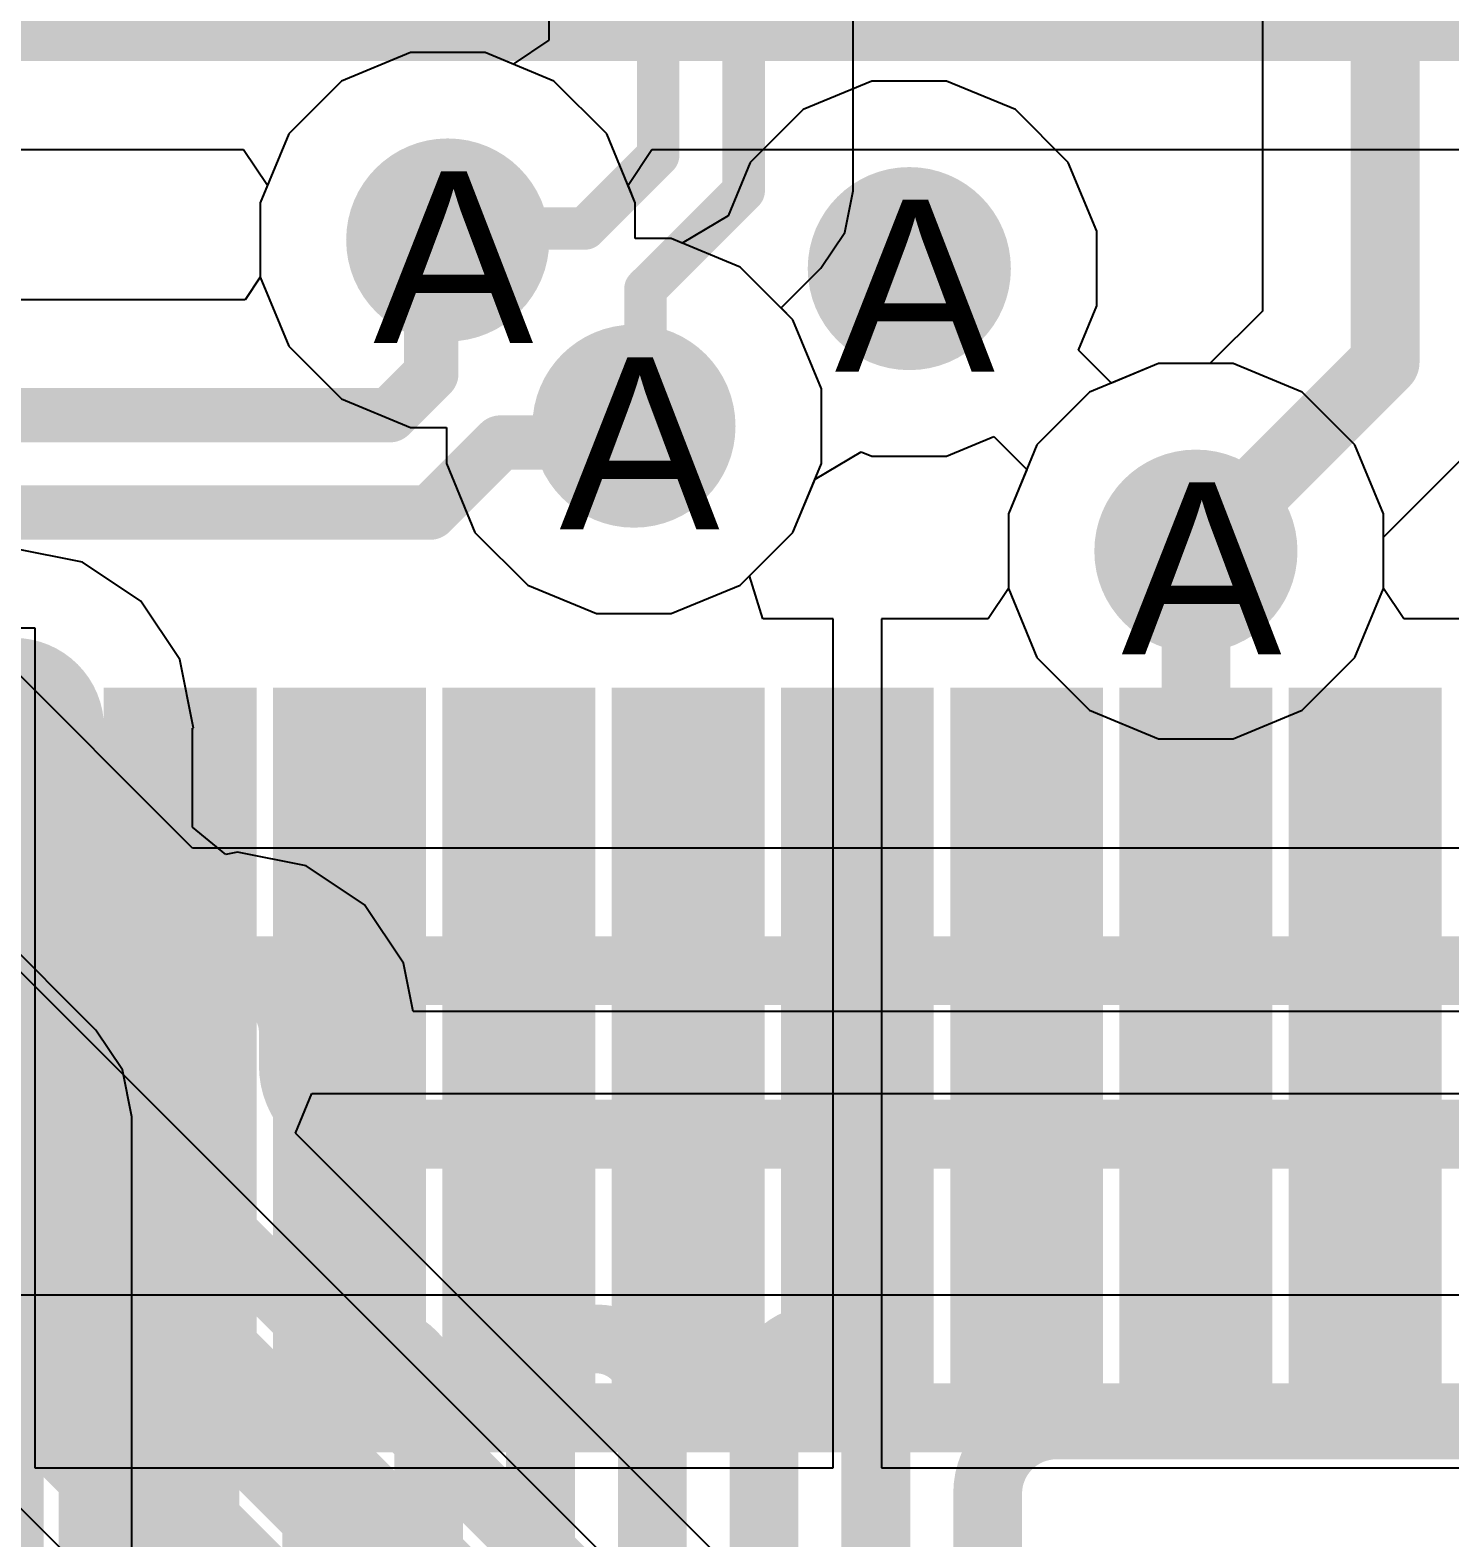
# Model space of a CAD drawing. Header units: inches. Extents: x 0 to 5271, y 0 to 5417.
# Drawn here: x 68.591 to 72.784, y 70.715 to 75.169 of the extents above; entities that cross this region are included whole.
import ezdxf

# ---------------------------------------------------------------- set-up
doc = ezdxf.new("R2010")
doc.units = ezdxf.units.IN
for name, color, linetype in [('Bottom Layer', 5, 'Continuous'), ('Drill Drawing', 1, 'Continuous'), ('L2_GND1', 16, 'Continuous'), ('L3_SIG1', 76, 'Continuous'), ('L4_PWR', 90, 'Continuous'), ('L5_GND2', 156, 'Continuous'), ('L6_SIG2', 130, 'Continuous'), ('L7_GND3', 216, 'Continuous'), ('Top Layer', 1, 'Continuous'), ('Top Paste', 8, 'Continuous'), ('Top Solder', 216, 'Continuous'), ('Via Holes', 16, 'Continuous')]:
    doc.layers.add(name, color=color, linetype=linetype)
doc.styles.add('Arial', font='', dxfattribs={"height": 0.2})
doc.styles.get('Arial').set_extended_font_data('Arial')

# ---------------------------------------------------------------- blocks, each defined once
blk = doc.blocks.new('AS0B826_S78B_7H_23')
at = {"layer": 'Top Layer'}
for points in [[(-5.67519439, 19.13096504), (-5.325195089999999, 19.13096504), (-5.325195089999999, 17.13096904), (-5.67519439, 17.13096904)], [(-5.17506839, 19.13096504), (-4.82506909, 19.13096504), (-4.82506909, 17.13096904), (-5.17506839, 17.13096904)], [(-4.674942389999999, 19.13096504), (-4.32494309, 19.13096504), (-4.32494309, 17.13096904), (-4.674942389999999, 17.13096904)], [(-4.175070389999999, 19.13096504), (-3.825071089999999, 19.13096504), (-3.825071089999999, 17.13096904), (-4.175070389999999, 17.13096904)], [(-3.67494439, 19.13096504), (-3.32494509, 19.13096504), (-3.32494509, 17.13096904), (-3.67494439, 17.13096904)], [(-3.17507239, 19.13096504), (-2.82507309, 19.13096504), (-2.82507309, 17.13096904), (-3.17507239, 17.13096904)], [(-2.67494639, 19.13096504), (-2.32494709, 19.13096504), (-2.32494709, 17.13096904), (-2.67494639, 17.13096904)], [(-2.17507439, 19.13096504), (-1.82507509, 19.13096504), (-1.82507509, 17.13096904), (-2.17507439, 17.13096904)], [(-1.67520239, 19.13096504), (-1.32520309, 19.13096504), (-1.32520309, 17.13096904), (-1.67520239, 17.13096904)]]:
    blk.add_hatch(color=1, dxfattribs=at).paths.add_polyline_path(points)
at = {"layer": 'Top Paste'}
for points in [[(-5.67519439, 19.13096504), (-5.325195089999999, 19.13096504), (-5.325195089999999, 17.13096904), (-5.67519439, 17.13096904)], [(-5.17506839, 19.13096504), (-4.82506909, 19.13096504), (-4.82506909, 17.13096904), (-5.17506839, 17.13096904)], [(-4.674942389999999, 19.13096504), (-4.32494309, 19.13096504), (-4.32494309, 17.13096904), (-4.674942389999999, 17.13096904)], [(-4.175070389999999, 19.13096504), (-3.825071089999999, 19.13096504), (-3.825071089999999, 17.13096904), (-4.175070389999999, 17.13096904)], [(-3.67494439, 19.13096504), (-3.32494509, 19.13096504), (-3.32494509, 17.13096904), (-3.67494439, 17.13096904)], [(-3.17507239, 19.13096504), (-2.82507309, 19.13096504), (-2.82507309, 17.13096904), (-3.17507239, 17.13096904)], [(-2.67494639, 19.13096504), (-2.32494709, 19.13096504), (-2.32494709, 17.13096904), (-2.67494639, 17.13096904)], [(-2.17507439, 19.13096504), (-1.82507509, 19.13096504), (-1.82507509, 17.13096904), (-2.17507439, 17.13096904)], [(-1.67520239, 19.13096504), (-1.32520309, 19.13096504), (-1.32520309, 17.13096904), (-1.67520239, 17.13096904)]]:
    blk.add_hatch(color=8, dxfattribs=at).paths.add_polyline_path(points)
at = {"layer": 'Top Solder'}
for points in [[(-5.725994389999999, 19.18176504), (-5.27439509, 19.18176504), (-5.27439509, 17.08016904), (-5.725994389999999, 17.08016904)], [(-5.22586839, 19.18176504), (-4.77426909, 19.18176504), (-4.77426909, 17.08016904), (-5.22586839, 17.08016904)], [(-4.72574239, 19.18176504), (-4.274143089999999, 19.18176504), (-4.274143089999999, 17.08016904), (-4.72574239, 17.08016904)], [(-4.22587039, 19.18176504), (-3.77427109, 19.18176504), (-3.77427109, 17.08016904), (-4.22587039, 17.08016904)], [(-3.72574439, 19.18176504), (-3.27414509, 19.18176504), (-3.27414509, 17.08016904), (-3.72574439, 17.08016904)], [(-3.22587239, 19.18176504), (-2.77427309, 19.18176504), (-2.77427309, 17.08016904), (-3.22587239, 17.08016904)], [(-2.72574639, 19.18176504), (-2.27414709, 19.18176504), (-2.27414709, 17.08016904), (-2.72574639, 17.08016904)], [(-2.22587439, 19.18176504), (-1.77427509, 19.18176504), (-1.77427509, 17.08016904), (-2.22587439, 17.08016904)], [(-1.72600239, 19.18176504), (-1.27440309, 19.18176504), (-1.27440309, 17.08016904), (-1.72600239, 17.08016904)]]:
    blk.add_hatch(color=216, dxfattribs=at).paths.add_polyline_path(points)

msp = doc.modelspace()

# ---------------------------------------------------------------- hatches: boundary and pattern name
at = {"layer": 'Bottom Layer'}
h = msp.add_hatch(color=5, dxfattribs=at)
edge = h.paths.add_edge_path()
edge.add_arc((69.8246, 74.54899999999999), 0.2999994, 0, 360)
h = msp.add_hatch(color=5, dxfattribs=at)
edge = h.paths.add_edge_path()
edge.add_arc((71.18781546, 74.46442053999999), 0.2999994, 0, 360)
h = msp.add_hatch(color=5, dxfattribs=at)
edge = h.paths.add_edge_path()
edge.add_arc((70.3745862, 73.9990138), 0.2999994, 0, 360)
h = msp.add_hatch(color=5, dxfattribs=at)
edge = h.paths.add_edge_path()
edge.add_arc((72.03429332, 73.62970288), 0.2999994, 0, 360)
at = {"layer": 'L2_GND1'}
h = msp.add_hatch(color=16, dxfattribs=at)
edge = h.paths.add_edge_path()
edge.add_arc((69.8246, 74.54899999999999), 0.2999994, 0, 360)
h = msp.add_hatch(color=16, dxfattribs=at)
edge = h.paths.add_edge_path()
edge.add_arc((71.18781546, 74.46442053999999), 0.2999994, 0, 360)
h = msp.add_hatch(color=16, dxfattribs=at)
edge = h.paths.add_edge_path()
edge.add_arc((70.3745862, 73.9990138), 0.2999994, 0, 360)
h = msp.add_hatch(color=16, dxfattribs=at)
edge = h.paths.add_edge_path()
edge.add_arc((72.03429332, 73.62970288), 0.2999994, 0, 360)
at = {"layer": 'L3_SIG1'}
h = msp.add_hatch(color=76, dxfattribs=at)
edge = h.paths.add_edge_path()
edge.add_arc((69.8246, 74.54899999999999), 0.2999994, 0, 360)
h = msp.add_hatch(color=76, dxfattribs=at)
edge = h.paths.add_edge_path()
edge.add_arc((71.18781546, 74.46442053999999), 0.2999994, 0, 360)
h = msp.add_hatch(color=76, dxfattribs=at)
edge = h.paths.add_edge_path()
edge.add_arc((70.3745862, 73.9990138), 0.2999994, 0, 360)
h = msp.add_hatch(color=76, dxfattribs=at)
edge = h.paths.add_edge_path()
edge.add_arc((72.03429332, 73.62970288), 0.2999994, 0, 360)
at = {"layer": 'L4_PWR'}
h = msp.add_hatch(color=90, dxfattribs=at)
edge = h.paths.add_edge_path()
edge.add_arc((69.8246, 74.54899999999999), 0.2999994, 0, 360)
h = msp.add_hatch(color=90, dxfattribs=at)
edge = h.paths.add_edge_path()
edge.add_arc((71.18781546, 74.46442053999999), 0.2999994, 0, 360)
h = msp.add_hatch(color=90, dxfattribs=at)
edge = h.paths.add_edge_path()
edge.add_arc((70.3745862, 73.9990138), 0.2999994, 0, 360)
h = msp.add_hatch(color=90, dxfattribs=at)
edge = h.paths.add_edge_path()
edge.add_arc((72.03429332, 73.62970288), 0.2999994, 0, 360)
at = {"layer": 'L5_GND2'}
h = msp.add_hatch(color=156, dxfattribs=at)
edge = h.paths.add_edge_path()
edge.add_arc((69.8246, 74.54899999999999), 0.2999994, 0, 360)
h = msp.add_hatch(color=156, dxfattribs=at)
edge = h.paths.add_edge_path()
edge.add_arc((71.18781546, 74.46442053999999), 0.2999994, 0, 360)
h = msp.add_hatch(color=156, dxfattribs=at)
edge = h.paths.add_edge_path()
edge.add_arc((70.3745862, 73.9990138), 0.2999994, 0, 360)
h = msp.add_hatch(color=156, dxfattribs=at)
edge = h.paths.add_edge_path()
edge.add_arc((72.03429332, 73.62970288), 0.2999994, 0, 360)
at = {"layer": 'L6_SIG2'}
h = msp.add_hatch(color=130, dxfattribs=at)
edge = h.paths.add_edge_path()
edge.add_arc((69.8246, 74.54899999999999), 0.2999994, 0, 360)
h = msp.add_hatch(color=130, dxfattribs=at)
edge = h.paths.add_edge_path()
edge.add_arc((71.18781546, 74.46442053999999), 0.2999994, 0, 360)
h = msp.add_hatch(color=130, dxfattribs=at)
edge = h.paths.add_edge_path()
edge.add_arc((70.3745862, 73.9990138), 0.2999994, 0, 360)
h = msp.add_hatch(color=130, dxfattribs=at)
edge = h.paths.add_edge_path()
edge.add_arc((72.03429332, 73.62970288), 0.2999994, 0, 360)
at = {"layer": 'L7_GND3'}
h = msp.add_hatch(color=216, dxfattribs=at)
edge = h.paths.add_edge_path()
edge.add_arc((69.8246, 74.54899999999999), 0.2999994, 0, 360)
h = msp.add_hatch(color=216, dxfattribs=at)
edge = h.paths.add_edge_path()
edge.add_arc((71.18781546, 74.46442053999999), 0.2999994, 0, 360)
h = msp.add_hatch(color=216, dxfattribs=at)
edge = h.paths.add_edge_path()
edge.add_arc((70.3745862, 73.9990138), 0.2999994, 0, 360)
h = msp.add_hatch(color=216, dxfattribs=at)
edge = h.paths.add_edge_path()
edge.add_arc((72.03429332, 73.62970288), 0.2999994, 0, 360)
at = {"layer": 'Top Layer'}
h = msp.add_hatch(color=1, dxfattribs=at)
edge = h.paths.add_edge_path()
edge.add_arc((69.8246, 74.54899999999999), 0.2999994, 0, 360)
h = msp.add_hatch(color=1, dxfattribs=at)
edge = h.paths.add_edge_path()
edge.add_arc((71.18781546, 74.46442053999999), 0.2999994, 0, 360)
h = msp.add_hatch(color=1, dxfattribs=at)
edge = h.paths.add_edge_path()
edge.add_arc((70.3745862, 73.9990138), 0.2999994, 0, 360)
h = msp.add_hatch(color=1, dxfattribs=at)
edge = h.paths.add_edge_path()
edge.add_arc((72.03429332, 73.62970288), 0.2999994, 0, 360)
at = {"layer": 'Via Holes'}
h = msp.add_hatch(color=7, dxfattribs=at)
edge = h.paths.add_edge_path()
edge.add_arc((69.8246, 74.54899999999999), 0.1499997, 0, 360)
h = msp.add_hatch(color=7, dxfattribs=at)
edge = h.paths.add_edge_path()
edge.add_arc((71.18781546, 74.46442053999999), 0.1499997, 0, 360)
h = msp.add_hatch(color=7, dxfattribs=at)
edge = h.paths.add_edge_path()
edge.add_arc((70.3745862, 73.9990138), 0.1499997, 0, 360)
h = msp.add_hatch(color=7, dxfattribs=at)
edge = h.paths.add_edge_path()
edge.add_arc((72.03429332, 73.62970288), 0.1499997, 0, 360)

# ---------------------------------------------------------------- linework, layer by layer
at = {"layer": 'Bottom Layer'}
for p, q in [((65.77897944, 74.81663218), (69.22151256, 74.81663218)), ((69.22151256, 74.81663218), (69.29207122, 74.71103421999999)), ((70.35712878, 74.71103421999999), (70.42768744, 74.81663218)), ((70.42768744, 74.81663218), (75.86015307999999, 74.81663218)), ((69.29207122, 74.71103421999999), (69.2706006, 74.6591979)), ((70.3785994, 74.6591979), (70.35712878, 74.71103421999999)), ((69.2706006, 74.6591979), (69.2706006, 74.43880209999999)), ((70.3785994, 74.5530132), (70.3785994, 74.6591979)), ((70.4847841, 74.5530132), (70.3785994, 74.5530132)), ((70.68840066, 74.4686725), (70.4847841, 74.5530132)), ((69.2706006, 74.43880209999999), (69.3549413, 74.23518553999999)), ((70.8442449, 74.31282825999999), (70.68840066, 74.4686725)), ((70.92858559999999, 74.1092117), (70.8442449, 74.31282825999999)), ((69.3549413, 74.23518553999999), (69.51078554, 74.0793413)), ((71.92409541999999, 74.18370227999999), (71.72047886, 74.09936158000001)), ((72.14449121999999, 74.18370227999999), (71.92409541999999, 74.18370227999999)), ((72.34810777999999, 74.09936158000001), (72.14449121999999, 74.18370227999999)), ((69.51078554, 74.0793413), (69.71440209999999, 73.9950006)), ((70.92858559999999, 73.8888159), (70.92858559999999, 74.1092117)), ((71.72047886, 74.09936158000001), (71.56463461999999, 73.94351733999999)), ((72.50395202, 73.94351733999999), (72.34810777999999, 74.09936158000001)), ((69.71440209999999, 73.9950006), (69.82058679999999, 73.9950006)), ((69.82058679999999, 73.9950006), (69.82058679999999, 73.8888159)), ((71.56463461999999, 73.94351733999999), (71.48029392, 73.73990078)), ((72.58829272, 73.73990078), (72.50395202, 73.94351733999999)), ((69.82058679999999, 73.8888159), (69.90492749999999, 73.68519934)), ((70.8442449, 73.68519934), (70.92858559999999, 73.8888159)), ((71.48029392, 73.73990078), (71.48029392, 73.51950498)), ((72.58829272, 73.51950498), (72.58829272, 73.73990078)), ((69.90492749999999, 73.68519934), (70.06077174, 73.52935509999999)), ((70.68840066, 73.52935509999999), (70.8442449, 73.68519934)), ((70.06077174, 73.52935509999999), (70.2643883, 73.44501439999999)), ((70.4847841, 73.44501439999999), (70.68840066, 73.52935509999999)), ((71.48029392, 73.51950498), (71.56463461999999, 73.31588842000001)), ((72.50395202, 73.31588842000001), (72.58829272, 73.51950498)), ((70.2643883, 73.44501439999999), (70.4847841, 73.44501439999999)), ((71.56463461999999, 73.31588842000001), (71.72047886, 73.16004417999999)), ((72.34810777999999, 73.16004417999999), (72.50395202, 73.31588842000001)), ((71.72047886, 73.16004417999999), (71.92409541999999, 73.07570347999999)), ((72.14449121999999, 73.07570347999999), (72.34810777999999, 73.16004417999999)), ((71.92409541999999, 73.07570347999999), (72.14449121999999, 73.07570347999999)), ((74.25001405999998, 71.43176722), (65.5320127, 71.43176722))]:
    msp.add_line(p, q, dxfattribs=at)
for points in [[(65.62879939999999, 75.1791994, 0.2032, 0.2032, 0), (98.82659939999999, 75.1791994, 0.2032, 0.2032, 0)], [(65.532, 71.0692, 0.2032, 0.2032, 0), (74.40019663999999, 71.0692, 0.2032, 0.2032, 0)]]:
    msp.add_lwpolyline(points, format="xyseb", dxfattribs=at)
at = {"layer": 'L2_GND1'}
for p, q in [((69.71440209999999, 75.1029994), (69.51078554, 75.0186587)), ((69.93479789999999, 75.1029994), (69.71440209999999, 75.1029994)), ((70.13841446, 75.0186587), (69.93479789999999, 75.1029994)), ((69.51078554, 75.0186587), (69.3549413, 74.86281446)), ((70.2942587, 74.86281446), (70.13841446, 75.0186587)), ((69.3549413, 74.86281446), (69.2706006, 74.6591979)), ((70.3785994, 74.6591979), (70.2942587, 74.86281446)), ((69.2706006, 74.6591979), (69.2706006, 74.43880209999999)), ((70.3785994, 74.5530132), (70.3785994, 74.6591979)), ((70.4847841, 74.5530132), (70.3785994, 74.5530132)), ((70.68840066, 74.4686725), (70.4847841, 74.5530132)), ((69.2706006, 74.43880209999999), (69.3549413, 74.23518553999999)), ((70.8442449, 74.31282825999999), (70.68840066, 74.4686725)), ((70.92858559999999, 74.1092117), (70.8442449, 74.31282825999999)), ((69.3549413, 74.23518553999999), (69.51078554, 74.0793413)), ((71.92409541999999, 74.18370227999999), (71.72047886, 74.09936158000001)), ((72.14449121999999, 74.18370227999999), (71.92409541999999, 74.18370227999999)), ((72.34810777999999, 74.09936158000001), (72.14449121999999, 74.18370227999999)), ((69.51078554, 74.0793413), (69.71440209999999, 73.9950006)), ((70.92858559999999, 73.8888159), (70.92858559999999, 74.1092117)), ((71.72047886, 74.09936158000001), (71.56463461999999, 73.94351733999999)), ((72.50395202, 73.94351733999999), (72.34810777999999, 74.09936158000001)), ((69.71440209999999, 73.9950006), (69.82058679999999, 73.9950006)), ((69.82058679999999, 73.9950006), (69.82058679999999, 73.8888159)), ((71.56463461999999, 73.94351733999999), (71.48029392, 73.73990078)), ((72.58829272, 73.73990078), (72.50395202, 73.94351733999999)), ((69.82058679999999, 73.8888159), (69.90492749999999, 73.68519934)), ((70.8442449, 73.68519934), (70.92858559999999, 73.8888159)), ((71.48029392, 73.73990078), (71.48029392, 73.51950498)), ((72.58829272, 73.51950498), (72.58829272, 73.73990078)), ((69.90492749999999, 73.68519934), (70.06077174, 73.52935509999999)), ((70.68840066, 73.52935509999999), (70.8442449, 73.68519934)), ((70.06077174, 73.52935509999999), (70.2643883, 73.44501439999999)), ((70.4847841, 73.44501439999999), (70.68840066, 73.52935509999999)), ((71.48029392, 73.51950498), (71.56463461999999, 73.31588842000001)), ((72.50395202, 73.31588842000001), (72.58829272, 73.51950498)), ((70.2643883, 73.44501439999999), (70.4847841, 73.44501439999999)), ((71.56463461999999, 73.31588842000001), (71.72047886, 73.16004417999999)), ((72.34810777999999, 73.16004417999999), (72.50395202, 73.31588842000001)), ((71.72047886, 73.16004417999999), (71.92409541999999, 73.07570347999999)), ((72.14449121999999, 73.07570347999999), (72.34810777999999, 73.16004417999999)), ((71.92409541999999, 73.07570347999999), (72.14449121999999, 73.07570347999999))]:
    msp.add_line(p, q, dxfattribs=at)
at = {"layer": 'L3_SIG1'}
for p, q in [((72.23063278, 88.18187595999999), (72.23063278, 74.3387896)), ((71.02159278, 74.69443023999999), (71.02159278, 84.93894365999999)), ((70.12305508, 84.7005418), (70.12305508, 75.13931885999999)), ((69.07125631999999, 72.75256721999999), (64.9078839, 76.91593964)), ((69.71440209999999, 75.1029994), (69.51078554, 75.0186587)), ((69.93479789999999, 75.1029994), (69.71440209999999, 75.1029994)), ((70.01745711999999, 75.0687602), (69.93479789999999, 75.1029994)), ((70.12305508, 75.13931885999999), (70.01745711999999, 75.0687602)), ((69.51078554, 75.0186587), (69.3549413, 74.86281446)), ((69.3549413, 74.86281446), (69.2706006, 74.6591979)), ((69.2706006, 74.6591979), (69.2706006, 74.43880209999999)), ((70.99700812, 74.57082622), (71.02159278, 74.69443023999999)), ((70.92699302, 74.46604359999999), (70.99700812, 74.57082622)), ((69.2706006, 74.43880209999999), (69.3549413, 74.23518553999999)), ((70.80901001999999, 74.34806314), (70.92698539999999, 74.46603852)), ((70.92698539999999, 74.46603852), (70.92699302, 74.46604359999999)), ((70.8442449, 74.31282825999999), (70.80901001999999, 74.34806314)), ((70.92858559999999, 74.1092117), (70.8442449, 74.31282825999999)), ((72.23063278, 74.3387896), (72.07554546, 74.18370227999999)), ((69.3549413, 74.23518553999999), (69.51078554, 74.0793413)), ((71.92409541999999, 74.18370227999999), (71.72047886, 74.09936158000001)), ((72.07554546, 74.18370227999999), (71.92409541999999, 74.18370227999999)), ((69.51078554, 74.0793413), (69.71440209999999, 73.9950006)), ((70.92858559999999, 73.8888159), (70.92858559999999, 74.1092117)), ((71.72047886, 74.09936158000001), (71.56463461999999, 73.94351733999999)), ((69.71440209999999, 73.9950006), (69.82058679999999, 73.9950006)), ((69.82058679999999, 73.9950006), (69.82058679999999, 73.8888159)), ((71.56463461999999, 73.94351733999999), (71.48029392, 73.73990078)), ((72.58829272, 73.67095502), (72.84956728, 73.93222958)), ((69.82058679999999, 73.8888159), (69.90492749999999, 73.68519934)), ((70.8442449, 73.68519934), (70.92858559999999, 73.8888159)), ((71.48029392, 73.73990078), (71.48029392, 73.51950498)), ((69.90492749999999, 73.68519934), (70.06077174, 73.52935509999999)), ((70.68840066, 73.52935509999999), (70.8442449, 73.68519934)), ((72.58829272, 73.51950498), (72.58829272, 73.67095502)), ((70.06077174, 73.52935509999999), (70.2643883, 73.44501439999999)), ((70.4847841, 73.44501439999999), (70.68840066, 73.52935509999999)), ((71.48029392, 73.51950498), (71.56463461999999, 73.31588842000001)), ((72.50395202, 73.31588842000001), (72.58829272, 73.51950498)), ((70.2643883, 73.44501439999999), (70.4847841, 73.44501439999999)), ((71.56463461999999, 73.31588842000001), (71.72047886, 73.16004417999999)), ((72.34810777999999, 73.16004417999999), (72.50395202, 73.31588842000001)), ((71.72047886, 73.16004417999999), (71.92409541999999, 73.07570347999999)), ((72.14449121999999, 73.07570347999999), (72.34810777999999, 73.16004417999999)), ((71.92409541999999, 73.07570347999999), (72.14449121999999, 73.07570347999999)), ((82.72502886, 72.75256721999999), (69.07125631999999, 72.75256721999999)), ((69.37491078, 71.91010002), (69.42351113999999, 72.02743277999998)), ((69.42351113999999, 72.02743277999998), (75.49976518, 72.02743277999998)), ((71.86983086, 69.41517739999999), (69.37491078, 71.91010002))]:
    msp.add_line(p, q, dxfattribs=at)
for points in [[(72.5932, 74.18860955999999, 0.2032, 0.2032, 0), (72.5932, 88.332056, 0.2032, 0.2032, 0)], [(54.26364052, 85.4055442, 0.2032, 0.2032, 0), (71.97818471999999, 67.691, 0.2032, 0.2032, 0)], [(54.90214571999999, 85.30585427999999, 0.2032, 0.2032, 0), (71.80579999999999, 68.4022, 0.2032, 0.2032, 0)], [(55.56361251999999, 85.20864848, 0.2032, 0.2032, 0), (71.71965082, 69.05261018, 0.2032, 0.2032, 0)], [(56.20211772, 85.10895855999999, 0.2032, 0.2032, 0), (68.92107628, 72.39, 0.2032, 0.2032, 0)], [(70.69860638, 74.69443023999999, 0.1255649, 0.1255649, 0), (70.69860638, 84.93894365999999, 0.1255649, 0.1255649, 0)], [(70.44604148, 74.79904522, 0.1255649, 0.1255649, 0), (70.44604148, 84.83432868, 0.1255649, 0.1255649, 0)], [(70.23004496, 74.58304869999999, 0.1255649, 0.1255649, 0), (70.44604148, 74.79904522, 0.1255649, 0.1255649, 0)], [(70.4086349, 74.40445876, 0.1255649, 0.1255649, 0), (70.69860638, 74.69443023999999, 0.1255649, 0.1255649, 0)], [(69.8246, 74.54899999999999, 0.1255649, 0.1255649, 0), (69.8586487, 74.58304869999999, 0.1255649, 0.1255649, 0)], [(69.8586487, 74.58304869999999, 0.1255649, 0.1255649, 0), (70.23004496, 74.58304869999999, 0.1255649, 0.1255649, 0)], [(70.4086349, 74.0330625, 0.1255649, 0.1255649, 0), (70.4086349, 74.40445876, 0.1255649, 0.1255649, 0)], [(72.03429332, 73.62970288, 0.2032, 0.2032, 0), (72.5932, 74.18860955999999, 0.2032, 0.2032, 0)], [(70.3745862, 73.9990138, 0.1255649, 0.1255649, 0), (70.4086349, 74.0330625, 0.1255649, 0.1255649, 0)], [(68.92107628, 72.39, 0.2032, 0.2032, 0), (82.87521143999999, 72.39, 0.2032, 0.2032, 0)]]:
    msp.add_lwpolyline(points, format="xyseb", dxfattribs=at)
for points in [[(70.41464961999999, 74.79904522, 0.06278117999999999, 0.06278117999999999, 1), (70.47743333999999, 74.79904522, 0.06278117999999999, 0.06278117999999999, 1)], [(70.41464961999999, 74.79904522, 0.06278117999999999, 0.06278117999999999, 1), (70.47743333999999, 74.79904522, 0.06278117999999999, 0.06278117999999999, 1)], [(70.66721451999999, 74.69443023999999, 0.06278117999999999, 0.06278117999999999, 1), (70.72999824, 74.69443023999999, 0.06278117999999999, 0.06278117999999999, 1)], [(70.66721451999999, 74.69443023999999, 0.06278117999999999, 0.06278117999999999, 1), (70.72999824, 74.69443023999999, 0.06278117999999999, 0.06278117999999999, 1)], [(69.79320813999999, 74.54899999999999, 0.06278117999999999, 0.06278117999999999, 1), (69.85599185999999, 74.54899999999999, 0.06278117999999999, 0.06278117999999999, 1)], [(69.82725683999999, 74.58304869999999, 0.06278117999999999, 0.06278117999999999, 1), (69.89004055999999, 74.58304869999999, 0.06278117999999999, 0.06278117999999999, 1)], [(69.82725683999999, 74.58304869999999, 0.06278117999999999, 0.06278117999999999, 1), (69.89004055999999, 74.58304869999999, 0.06278117999999999, 0.06278117999999999, 1)], [(70.1986531, 74.58304869999999, 0.06278117999999999, 0.06278117999999999, 1), (70.26143682, 74.58304869999999, 0.06278117999999999, 0.06278117999999999, 1)], [(70.1986531, 74.58304869999999, 0.06278117999999999, 0.06278117999999999, 1), (70.26143682, 74.58304869999999, 0.06278117999999999, 0.06278117999999999, 1)], [(70.37724304, 74.40445876, 0.06278117999999999, 0.06278117999999999, 1), (70.44002676, 74.40445876, 0.06278117999999999, 0.06278117999999999, 1)], [(70.37724304, 74.40445876, 0.06278117999999999, 0.06278117999999999, 1), (70.44002676, 74.40445876, 0.06278117999999999, 0.06278117999999999, 1)], [(72.54239999999999, 74.18860955999999, 0.1016, 0.1016, 1), (72.64399999999999, 74.18860955999999, 0.1016, 0.1016, 1)], [(72.54239999999999, 74.18860955999999, 0.1016, 0.1016, 1), (72.64399999999999, 74.18860955999999, 0.1016, 0.1016, 1)], [(70.37724304, 74.0330625, 0.06278117999999999, 0.06278117999999999, 1), (70.44002676, 74.0330625, 0.06278117999999999, 0.06278117999999999, 1)], [(70.37724304, 74.0330625, 0.06278117999999999, 0.06278117999999999, 1), (70.44002676, 74.0330625, 0.06278117999999999, 0.06278117999999999, 1)], [(70.34319434, 73.9990138, 0.06278117999999999, 0.06278117999999999, 1), (70.40597806, 73.9990138, 0.06278117999999999, 0.06278117999999999, 1)], [(71.98349332, 73.62970288, 0.1016, 0.1016, 1), (72.08509332, 73.62970288, 0.1016, 0.1016, 1)], [(68.87027628, 72.39, 0.1016, 0.1016, 1), (68.97187627999999, 72.39, 0.1016, 0.1016, 1)], [(68.87027628, 72.39, 0.1016, 0.1016, 1), (68.97187627999999, 72.39, 0.1016, 0.1016, 1)]]:
    msp.add_lwpolyline(points, format="xyseb", close=True, dxfattribs=at)
at = {"layer": 'L4_PWR'}
for p, q in [((69.71440209999999, 75.1029994), (69.51078554, 75.0186587)), ((69.93479789999999, 75.1029994), (69.71440209999999, 75.1029994)), ((70.13841446, 75.0186587), (69.93479789999999, 75.1029994)), ((69.51078554, 75.0186587), (69.3549413, 74.86281446)), ((70.2942587, 74.86281446), (70.13841446, 75.0186587)), ((71.07761756, 75.01841993999999), (70.87400099999999, 74.93407923999999)), ((71.29801336, 75.01841993999999), (71.07761756, 75.01841993999999)), ((71.50162992, 74.93407923999999), (71.29801336, 75.01841993999999)), ((70.87400099999999, 74.93407923999999), (70.71815676, 74.778235)), ((71.65747415999999, 74.778235), (71.50162992, 74.93407923999999)), ((69.3549413, 74.86281446), (69.2706006, 74.6591979)), ((70.3785994, 74.6591979), (70.2942587, 74.86281446)), ((70.71815676, 74.778235), (70.65295241999999, 74.62082104)), ((71.74181486, 74.57461844), (71.65747415999999, 74.778235)), ((69.2706006, 74.6591979), (69.2706006, 74.43880209999999)), ((70.3785994, 74.5530132), (70.3785994, 74.6591979)), ((70.65295241999999, 74.62082104), (70.51648329999999, 74.53988394)), ((71.74181486, 74.35422264), (71.74181486, 74.57461844)), ((70.4847841, 74.5530132), (70.3785994, 74.5530132)), ((70.51648329999999, 74.53988394), (70.4847841, 74.5530132)), ((69.2706006, 74.43880209999999), (69.3549413, 74.23518553999999)), ((71.68753505999999, 74.2231815), (71.74181486, 74.35422264)), ((69.3549413, 74.23518553999999), (69.51078554, 74.0793413)), ((71.78473831999999, 74.12597824), (71.68753505999999, 74.2231815)), ((71.92409541999999, 74.18370227999999), (71.78473831999999, 74.12597824)), ((72.14449121999999, 74.18370227999999), (71.92409541999999, 74.18370227999999)), ((72.34810777999999, 74.09936158000001), (72.14449121999999, 74.18370227999999)), ((69.51078554, 74.0793413), (69.71440209999999, 73.9950006)), ((72.50395202, 73.94351733999999), (72.34810777999999, 74.09936158000001)), ((69.71440209999999, 73.9950006), (69.82058679999999, 73.9950006)), ((69.82058679999999, 73.9950006), (69.82058679999999, 73.8888159)), ((71.29801336, 73.91042114), (71.43737046, 73.96814518000001)), ((71.43737046, 73.96814518000001), (71.53457372, 73.87094191999999)), ((72.58829272, 73.73990078), (72.50395202, 73.94351733999999)), ((70.90944924, 73.8426133), (71.04591836, 73.9235504)), ((71.04591836, 73.9235504), (71.07761756, 73.91042114)), ((71.07761756, 73.91042114), (71.29801336, 73.91042114)), ((69.82058679999999, 73.8888159), (69.90492749999999, 73.68519934)), ((71.53457372, 73.87094191999999), (71.48029392, 73.73990078)), ((70.8442449, 73.68519934), (70.90944924, 73.8426133)), ((71.48029392, 73.73990078), (71.48029392, 73.51950498)), ((72.58829272, 73.51950498), (72.58829272, 73.73990078)), ((69.90492749999999, 73.68519934), (70.06077174, 73.52935509999999)), ((70.68840066, 73.52935509999999), (70.8442449, 73.68519934)), ((70.06077174, 73.52935509999999), (70.2643883, 73.44501439999999)), ((70.4847841, 73.44501439999999), (70.68840066, 73.52935509999999)), ((71.48029392, 73.51950498), (71.56463461999999, 73.31588842000001)), ((72.50395202, 73.31588842000001), (72.58829272, 73.51950498)), ((70.2643883, 73.44501439999999), (70.4847841, 73.44501439999999)), ((71.56463461999999, 73.31588842000001), (71.72047886, 73.16004417999999)), ((72.34810777999999, 73.16004417999999), (72.50395202, 73.31588842000001)), ((71.72047886, 73.16004417999999), (71.92409541999999, 73.07570347999999)), ((72.14449121999999, 73.07570347999999), (72.34810777999999, 73.16004417999999)), ((71.92409541999999, 73.07570347999999), (72.14449121999999, 73.07570347999999))]:
    msp.add_line(p, q, dxfattribs=at)
at = {"layer": 'L5_GND2'}
for p, q in [((68.7855749, 72.2145749), (61.4703749, 79.52977489999999)), ((69.71440209999999, 75.1029994), (69.51078554, 75.0186587)), ((69.93479789999999, 75.1029994), (69.71440209999999, 75.1029994)), ((70.13841446, 75.0186587), (69.93479789999999, 75.1029994)), ((69.51078554, 75.0186587), (69.3549413, 74.86281446)), ((70.2942587, 74.86281446), (70.13841446, 75.0186587)), ((69.3549413, 74.86281446), (69.2706006, 74.6591979)), ((70.3785994, 74.6591979), (70.2942587, 74.86281446)), ((69.2706006, 74.6591979), (69.2706006, 74.43880209999999)), ((70.3785994, 74.5530132), (70.3785994, 74.6591979)), ((70.4847841, 74.5530132), (70.3785994, 74.5530132)), ((70.68840066, 74.4686725), (70.4847841, 74.5530132)), ((69.2706006, 74.43880209999999), (69.3549413, 74.23518553999999)), ((70.8442449, 74.31282825999999), (70.68840066, 74.4686725)), ((70.92858559999999, 74.1092117), (70.8442449, 74.31282825999999)), ((69.3549413, 74.23518553999999), (69.51078554, 74.0793413)), ((71.92409541999999, 74.18370227999999), (71.72047886, 74.09936158000001)), ((72.14449121999999, 74.18370227999999), (71.92409541999999, 74.18370227999999)), ((72.34810777999999, 74.09936158000001), (72.14449121999999, 74.18370227999999)), ((69.51078554, 74.0793413), (69.71440209999999, 73.9950006)), ((70.92858559999999, 73.8888159), (70.92858559999999, 74.1092117)), ((71.72047886, 74.09936158000001), (71.56463461999999, 73.94351733999999)), ((72.50395202, 73.94351733999999), (72.34810777999999, 74.09936158000001)), ((69.71440209999999, 73.9950006), (69.82058679999999, 73.9950006)), ((69.82058679999999, 73.9950006), (69.82058679999999, 73.8888159)), ((71.56463461999999, 73.94351733999999), (71.48029392, 73.73990078)), ((72.58829272, 73.73990078), (72.50395202, 73.94351733999999)), ((69.82058679999999, 73.8888159), (69.90492749999999, 73.68519934)), ((70.8442449, 73.68519934), (70.92858559999999, 73.8888159)), ((71.48029392, 73.73990078), (71.48029392, 73.51950498)), ((72.58829272, 73.51950498), (72.58829272, 73.73990078)), ((69.90492749999999, 73.68519934), (70.06077174, 73.52935509999999)), ((70.68840066, 73.52935509999999), (70.8442449, 73.68519934)), ((70.06077174, 73.52935509999999), (70.2643883, 73.44501439999999)), ((70.4847841, 73.44501439999999), (70.68840066, 73.52935509999999)), ((71.48029392, 73.51950498), (71.56463461999999, 73.31588842000001)), ((72.50395202, 73.31588842000001), (72.58829272, 73.51950498)), ((70.2643883, 73.44501439999999), (70.4847841, 73.44501439999999)), ((71.56463461999999, 73.31588842000001), (71.72047886, 73.16004417999999)), ((72.34810777999999, 73.16004417999999), (72.50395202, 73.31588842000001)), ((71.72047886, 73.16004417999999), (71.92409541999999, 73.07570347999999)), ((72.14449121999999, 73.07570347999999), (72.34810777999999, 73.16004417999999)), ((71.92409541999999, 73.07570347999999), (72.14449121999999, 73.07570347999999)), ((68.86416758, 72.0969475), (68.7855749, 72.2145749)), ((68.89176976, 71.9582), (68.86416758, 72.0969475)), ((68.89176721999999, 71.9581873), (68.89176976, 71.9582)), ((68.89176721999999, 61.74130654), (68.89176721999999, 71.9581873))]:
    msp.add_line(p, q, dxfattribs=at)
for points in [[(61.214, 79.2734, 0.2032, 0.2032, 0), (68.52919999999999, 71.9582, 0.2032, 0.2032, 0)], [(68.52919999999999, 61.32040059999999, 0.2032, 0.2032, 0), (68.52919999999999, 71.9582, 0.2032, 0.2032, 0)]]:
    msp.add_lwpolyline(points, format="xyseb", dxfattribs=at)
msp.add_lwpolyline([(68.4784, 71.9582, 0.1016, 0.1016, 1), (68.58, 71.9582, 0.1016, 0.1016, 1)], format="xyseb", close=True, dxfattribs=at)
msp.add_lwpolyline([(68.4784, 71.9582, 0.1016, 0.1016, 1), (68.58, 71.9582, 0.1016, 0.1016, 1)], format="xyseb", close=True, dxfattribs=at)
at = {"layer": 'L6_SIG2'}
for p, q in [((69.71440209999999, 75.1029994), (69.51078554, 75.0186587)), ((69.93479789999999, 75.1029994), (69.71440209999999, 75.1029994)), ((70.13841446, 75.0186587), (69.93479789999999, 75.1029994)), ((69.51078554, 75.0186587), (69.3549413, 74.86281446)), ((70.2942587, 74.86281446), (70.13841446, 75.0186587)), ((69.3549413, 74.86281446), (69.2706006, 74.6591979)), ((70.3785994, 74.6591979), (70.2942587, 74.86281446)), ((69.2706006, 74.6591979), (69.2706006, 74.43880209999999)), ((70.3785994, 74.5530132), (70.3785994, 74.6591979)), ((70.4847841, 74.5530132), (70.3785994, 74.5530132)), ((70.68840066, 74.4686725), (70.4847841, 74.5530132)), ((69.2706006, 74.43880209999999), (69.3549413, 74.23518553999999)), ((70.8442449, 74.31282825999999), (70.68840066, 74.4686725)), ((70.92858559999999, 74.1092117), (70.8442449, 74.31282825999999)), ((69.3549413, 74.23518553999999), (69.51078554, 74.0793413)), ((71.92409541999999, 74.18370227999999), (71.72047886, 74.09936158000001)), ((72.14449121999999, 74.18370227999999), (71.92409541999999, 74.18370227999999)), ((72.34810777999999, 74.09936158000001), (72.14449121999999, 74.18370227999999)), ((69.51078554, 74.0793413), (69.71440209999999, 73.9950006)), ((70.92858559999999, 73.8888159), (70.92858559999999, 74.1092117)), ((71.72047886, 74.09936158000001), (71.56463461999999, 73.94351733999999)), ((72.50395202, 73.94351733999999), (72.34810777999999, 74.09936158000001)), ((69.71440209999999, 73.9950006), (69.82058679999999, 73.9950006)), ((69.82058679999999, 73.9950006), (69.82058679999999, 73.8888159)), ((71.56463461999999, 73.94351733999999), (71.48029392, 73.73990078)), ((72.58829272, 73.73990078), (72.50395202, 73.94351733999999)), ((69.82058679999999, 73.8888159), (69.90492749999999, 73.68519934)), ((70.8442449, 73.68519934), (70.92858559999999, 73.8888159)), ((71.48029392, 73.73990078), (71.48029392, 73.51950498)), ((72.58829272, 73.51950498), (72.58829272, 73.73990078)), ((69.90492749999999, 73.68519934), (70.06077174, 73.52935509999999)), ((70.68840066, 73.52935509999999), (70.8442449, 73.68519934)), ((68.74617442, 73.59732804), (68.54300744, 73.63773943999999)), ((68.91841181999999, 73.48224318), (68.74617442, 73.59732804)), ((70.06077174, 73.52935509999999), (70.2643883, 73.44501439999999)), ((70.4847841, 73.44501439999999), (70.68840066, 73.52935509999999)), ((71.48029392, 73.51950498), (71.56463461999999, 73.31588842000001)), ((72.50395202, 73.31588842000001), (72.58829272, 73.51950498)), ((69.03349668, 73.31000578), (68.91841181999999, 73.48224318)), ((70.2643883, 73.44501439999999), (70.4847841, 73.44501439999999)), ((69.07390808, 73.10683879999999), (69.03349668, 73.31000578)), ((71.56463461999999, 73.31588842000001), (71.72047886, 73.16004417999999)), ((72.34810777999999, 73.16004417999999), (72.50395202, 73.31588842000001)), ((71.72047886, 73.16004417999999), (71.92409541999999, 73.07570347999999)), ((72.14449121999999, 73.07570347999999), (72.34810777999999, 73.16004417999999)), ((69.07067466, 72.81417492), (69.07067466, 73.10683879999999)), ((69.07067466, 73.10683879999999), (69.07390808, 73.10683879999999)), ((71.92409541999999, 73.07570347999999), (72.14449121999999, 73.07570347999999)), ((69.1688482, 72.73360611999999), (69.07067466, 72.81417492)), ((69.20340743999999, 72.74047936), (69.1688482, 72.73360611999999)), ((69.40657442, 72.70006796), (69.20340743999999, 72.74047936)), ((69.57881182, 72.5849831), (69.40657442, 72.70006796)), ((69.69389668, 72.4127457), (69.57881182, 72.5849831)), ((69.72229642, 72.26996722), (69.69389668, 72.4127457)), ((73.5642293, 72.26996722), (69.72229642, 72.26996722))]:
    msp.add_line(p, q, dxfattribs=at)
for points in [[(68.37790743999999, 73.10683879999999, 0.2032, 0.2032, -0.9999999999999999), (68.70810744, 73.10683879999999, 0.2032, 0.2032, 0)], [(68.70810744, 71.8185, 0.2032, 0.2032, 0), (68.70810744, 73.10683879999999, 0.2032, 0.2032, 0)], [(69.03830744, 72.20957872, 0.2032, 0.2032, -0.9999999999999999), (69.36850744, 72.20957872, 0.2032, 0.2032, 0)], [(69.03830744, 71.8185, 0.2032, 0.2032, 0), (69.03830744, 72.20957872, 0.2032, 0.2032, 0)], [(69.36850744, 72.11059999999999, 0.2032, 0.2032, 0), (69.36850744, 72.20957872, 0.2032, 0.2032, 0)], [(69.57170744, 71.9074, 0.2032, 0.2032, -0.4142135623730951), (69.36850744, 72.11059999999999, 0.2032, 0.2032, 0)], [(69.57170744, 71.9074, 0.2032, 0.2032, 0), (72.03429332, 71.9074, 0.2032, 0.2032, 0)], [(72.03429332, 71.9074, 0.2032, 0.2032, 0), (73.71440933999999, 71.9074, 0.2032, 0.2032, 0)], [(69.03830744, 71.8185, 0.2032, 0.2032, -0.9999999999999999), (68.70810744, 71.8185, 0.2032, 0.2032, 0)], [(68.77759929999999, 71.13725676, 0.2032, 0.2032, -0.9999999999999999), (69.1077993, 71.13725676, 0.2032, 0.2032, 0)], [(69.43799929999999, 71.13725676, 0.2032, 0.2032, -0.9999999999999999), (69.7681993, 71.13725676, 0.2032, 0.2032, 0)], [(70.0983993, 71.13725676, 0.2032, 0.2032, -0.9999999999999999), (70.4285993, 71.13725676, 0.2032, 0.2032, 0)], [(70.75879929999999, 71.13725676, 0.2032, 0.2032, -0.9999999999999999), (71.0889993, 71.13725676, 0.2032, 0.2032, 0)], [(68.77759929999999, 69.81716288, 0.2032, 0.2032, 0), (68.77759929999999, 71.13725676, 0.2032, 0.2032, 0)], [(69.1077993, 69.81716288, 0.2032, 0.2032, 0), (69.1077993, 71.13725676, 0.2032, 0.2032, 0)], [(69.43799929999999, 69.81716288, 0.2032, 0.2032, 0), (69.43799929999999, 71.13725676, 0.2032, 0.2032, 0)], [(69.7681993, 69.81716288, 0.2032, 0.2032, 0), (69.7681993, 71.13725676, 0.2032, 0.2032, 0)], [(70.0983993, 69.81716288, 0.2032, 0.2032, 0), (70.0983993, 71.13725676, 0.2032, 0.2032, 0)], [(70.4285993, 69.81716288, 0.2032, 0.2032, 0), (70.4285993, 71.13725676, 0.2032, 0.2032, 0)], [(70.75879929999999, 69.81716288, 0.2032, 0.2032, 0), (70.75879929999999, 71.13725676, 0.2032, 0.2032, 0)], [(71.0889993, 70.33228757999998, 0.2032, 0.2032, 0), (71.0889993, 71.13725676, 0.2032, 0.2032, 0)], [(71.4191993, 70.84515676, 0.2032, 0.2032, -0.4142135623730951), (71.6223993, 71.04835676, 0.2032, 0.2032, 0)], [(71.6223993, 71.04835676, 0.2032, 0.2032, 0), (72.11059999999999, 71.04835676, 0.2032, 0.2032, 0)], [(72.11059999999999, 71.04835676, 0.2032, 0.2032, 0), (74.7067086, 71.04835676, 0.2032, 0.2032, 0)], [(71.4191993, 70.33228757999998, 0.2032, 0.2032, 0), (71.4191993, 70.84515676, 0.2032, 0.2032, 0)]]:
    msp.add_lwpolyline(points, format="xyseb", dxfattribs=at)
for points in [[(68.65730744, 73.10683879999999, 0.1016, 0.1016, 1), (68.75890744, 73.10683879999999, 0.1016, 0.1016, 1)], [(68.65730744, 73.10683879999999, 0.1016, 0.1016, 1), (68.75890744, 73.10683879999999, 0.1016, 0.1016, 1)], [(68.98750743999999, 72.20957872, 0.1016, 0.1016, 1), (69.08910743999999, 72.20957872, 0.1016, 0.1016, 1)], [(68.98750743999999, 72.20957872, 0.1016, 0.1016, 1), (69.08910743999999, 72.20957872, 0.1016, 0.1016, 1)], [(69.31770743999999, 72.20957872, 0.1016, 0.1016, 1), (69.41930744, 72.20957872, 0.1016, 0.1016, 1)], [(69.31770743999999, 72.20957872, 0.1016, 0.1016, 1), (69.41930744, 72.20957872, 0.1016, 0.1016, 1)], [(69.31770743999999, 72.11059999999999, 0.1016, 0.1016, 1), (69.41930744, 72.11059999999999, 0.1016, 0.1016, 1)], [(69.31770743999999, 72.11059999999999, 0.1016, 0.1016, 1), (69.41930744, 72.11059999999999, 0.1016, 0.1016, 1)], [(69.52090743999999, 71.9074, 0.1016, 0.1016, 1), (69.62250743999999, 71.9074, 0.1016, 0.1016, 1)], [(69.52090743999999, 71.9074, 0.1016, 0.1016, 1), (69.62250743999999, 71.9074, 0.1016, 0.1016, 1)], [(71.98349332, 71.9074, 0.1016, 0.1016, 1), (72.08509332, 71.9074, 0.1016, 0.1016, 1)], [(71.98349332, 71.9074, 0.1016, 0.1016, 1), (72.08509332, 71.9074, 0.1016, 0.1016, 1)], [(68.65730744, 71.8185, 0.1016, 0.1016, 1), (68.75890744, 71.8185, 0.1016, 0.1016, 1)], [(68.65730744, 71.8185, 0.1016, 0.1016, 1), (68.75890744, 71.8185, 0.1016, 0.1016, 1)], [(68.98750743999999, 71.8185, 0.1016, 0.1016, 1), (69.08910743999999, 71.8185, 0.1016, 0.1016, 1)], [(68.98750743999999, 71.8185, 0.1016, 0.1016, 1), (69.08910743999999, 71.8185, 0.1016, 0.1016, 1)], [(68.7267993, 71.13725676, 0.1016, 0.1016, 1), (68.82839929999999, 71.13725676, 0.1016, 0.1016, 1)], [(68.7267993, 71.13725676, 0.1016, 0.1016, 1), (68.82839929999999, 71.13725676, 0.1016, 0.1016, 1)], [(69.0569993, 71.13725676, 0.1016, 0.1016, 1), (69.1585993, 71.13725676, 0.1016, 0.1016, 1)], [(69.0569993, 71.13725676, 0.1016, 0.1016, 1), (69.1585993, 71.13725676, 0.1016, 0.1016, 1)], [(69.38719929999999, 71.13725676, 0.1016, 0.1016, 1), (69.4887993, 71.13725676, 0.1016, 0.1016, 1)], [(69.38719929999999, 71.13725676, 0.1016, 0.1016, 1), (69.4887993, 71.13725676, 0.1016, 0.1016, 1)], [(69.7173993, 71.13725676, 0.1016, 0.1016, 1), (69.81899929999999, 71.13725676, 0.1016, 0.1016, 1)], [(69.7173993, 71.13725676, 0.1016, 0.1016, 1), (69.81899929999999, 71.13725676, 0.1016, 0.1016, 1)], [(70.04759929999999, 71.13725676, 0.1016, 0.1016, 1), (70.14919929999999, 71.13725676, 0.1016, 0.1016, 1)], [(70.04759929999999, 71.13725676, 0.1016, 0.1016, 1), (70.14919929999999, 71.13725676, 0.1016, 0.1016, 1)], [(70.3777993, 71.13725676, 0.1016, 0.1016, 1), (70.4793993, 71.13725676, 0.1016, 0.1016, 1)], [(70.3777993, 71.13725676, 0.1016, 0.1016, 1), (70.4793993, 71.13725676, 0.1016, 0.1016, 1)], [(70.7079993, 71.13725676, 0.1016, 0.1016, 1), (70.8095993, 71.13725676, 0.1016, 0.1016, 1)], [(70.7079993, 71.13725676, 0.1016, 0.1016, 1), (70.8095993, 71.13725676, 0.1016, 0.1016, 1)], [(71.0381993, 71.13725676, 0.1016, 0.1016, 1), (71.13979929999999, 71.13725676, 0.1016, 0.1016, 1)], [(71.0381993, 71.13725676, 0.1016, 0.1016, 1), (71.13979929999999, 71.13725676, 0.1016, 0.1016, 1)], [(71.57159929999999, 71.04835676, 0.1016, 0.1016, 1), (71.6731993, 71.04835676, 0.1016, 0.1016, 1)], [(71.57159929999999, 71.04835676, 0.1016, 0.1016, 1), (71.6731993, 71.04835676, 0.1016, 0.1016, 1)], [(72.0598, 71.04835676, 0.1016, 0.1016, 1), (72.1614, 71.04835676, 0.1016, 0.1016, 1)], [(72.0598, 71.04835676, 0.1016, 0.1016, 1), (72.1614, 71.04835676, 0.1016, 0.1016, 1)], [(71.3683993, 70.84515676, 0.1016, 0.1016, 1), (71.4699993, 70.84515676, 0.1016, 0.1016, 1)], [(71.3683993, 70.84515676, 0.1016, 0.1016, 1), (71.4699993, 70.84515676, 0.1016, 0.1016, 1)]]:
    msp.add_lwpolyline(points, format="xyseb", close=True, dxfattribs=at)
at = {"layer": 'L7_GND3'}
for p, q in [((74.87218198, 66.07716781999999), (59.41756722, 81.53178512)), ((58.55853667999999, 80.80566008), (78.5659465, 60.7982528)), ((69.71440209999999, 75.1029994), (69.51078554, 75.0186587)), ((69.93479789999999, 75.1029994), (69.71440209999999, 75.1029994)), ((70.13841446, 75.0186587), (69.93479789999999, 75.1029994)), ((69.51078554, 75.0186587), (69.3549413, 74.86281446)), ((70.2942587, 74.86281446), (70.13841446, 75.0186587)), ((69.3549413, 74.86281446), (69.2706006, 74.6591979)), ((70.3785994, 74.6591979), (70.2942587, 74.86281446)), ((69.2706006, 74.6591979), (69.2706006, 74.43880209999999)), ((70.3785994, 74.5530132), (70.3785994, 74.6591979)), ((70.4847841, 74.5530132), (70.3785994, 74.5530132)), ((70.68840066, 74.4686725), (70.4847841, 74.5530132)), ((69.2706006, 74.43880209999999), (69.3549413, 74.23518553999999)), ((70.8442449, 74.31282825999999), (70.68840066, 74.4686725)), ((70.92858559999999, 74.1092117), (70.8442449, 74.31282825999999)), ((69.3549413, 74.23518553999999), (69.51078554, 74.0793413)), ((71.92409541999999, 74.18370227999999), (71.72047886, 74.09936158000001)), ((72.14449121999999, 74.18370227999999), (71.92409541999999, 74.18370227999999)), ((72.34810777999999, 74.09936158000001), (72.14449121999999, 74.18370227999999)), ((69.51078554, 74.0793413), (69.71440209999999, 73.9950006)), ((70.92858559999999, 73.8888159), (70.92858559999999, 74.1092117)), ((71.72047886, 74.09936158000001), (71.56463461999999, 73.94351733999999)), ((72.50395202, 73.94351733999999), (72.34810777999999, 74.09936158000001)), ((69.71440209999999, 73.9950006), (69.82058679999999, 73.9950006)), ((69.82058679999999, 73.9950006), (69.82058679999999, 73.8888159)), ((71.56463461999999, 73.94351733999999), (71.48029392, 73.73990078)), ((72.58829272, 73.73990078), (72.50395202, 73.94351733999999)), ((69.82058679999999, 73.8888159), (69.90492749999999, 73.68519934)), ((70.8442449, 73.68519934), (70.92858559999999, 73.8888159)), ((71.48029392, 73.73990078), (71.48029392, 73.51950498)), ((72.58829272, 73.51950498), (72.58829272, 73.73990078)), ((69.90492749999999, 73.68519934), (70.06077174, 73.52935509999999)), ((70.68840066, 73.52935509999999), (70.8442449, 73.68519934)), ((70.06077174, 73.52935509999999), (70.2643883, 73.44501439999999)), ((70.4847841, 73.44501439999999), (70.68840066, 73.52935509999999)), ((71.48029392, 73.51950498), (71.56463461999999, 73.31588842000001)), ((72.50395202, 73.31588842000001), (72.58829272, 73.51950498)), ((70.2643883, 73.44501439999999), (70.4847841, 73.44501439999999)), ((71.56463461999999, 73.31588842000001), (71.72047886, 73.16004417999999)), ((72.34810777999999, 73.16004417999999), (72.50395202, 73.31588842000001)), ((71.72047886, 73.16004417999999), (71.92409541999999, 73.07570347999999)), ((72.14449121999999, 73.07570347999999), (72.34810777999999, 73.16004417999999)), ((71.92409541999999, 73.07570347999999), (72.14449121999999, 73.07570347999999))]:
    msp.add_line(p, q, dxfattribs=at)
for points in [[(59.055, 81.38160254, 0.2032, 0.2032, 0), (74.72200193999998, 65.7146006, 0.2032, 0.2032, 0)], [(58.65525988, 81.22168667999999, 0.2032, 0.2032, 0), (78.82232647999999, 61.05462007999999, 0.2032, 0.2032, 0)]]:
    msp.add_lwpolyline(points, format="xyseb", dxfattribs=at)
at = {"layer": 'Top Layer'}
for p, q in [((69.71440209999999, 75.1029994), (69.51078554, 75.0186587)), ((69.93479789999999, 75.1029994), (69.71440209999999, 75.1029994)), ((70.13841446, 75.0186587), (69.93479789999999, 75.1029994)), ((69.51078554, 75.0186587), (69.3549413, 74.86281446)), ((70.2942587, 74.86281446), (70.13841446, 75.0186587)), ((69.3549413, 74.86281446), (69.2706006, 74.6591979)), ((70.3785994, 74.6591979), (70.2942587, 74.86281446)), ((69.2706006, 74.6591979), (69.2706006, 74.43880464)), ((70.3785994, 74.5530132), (70.3785994, 74.6591979)), ((70.4847841, 74.5530132), (70.3785994, 74.5530132)), ((70.68840066, 74.4686725), (70.4847841, 74.5530132)), ((69.2706006, 74.43880464), (69.2261887, 74.37233538)), ((70.8442449, 74.31282825999999), (70.68840066, 74.4686725)), ((68.72298676, 74.37233791999999), (63.5469138, 74.37233791999999)), ((68.72299946, 74.37234046), (68.72298676, 74.37233791999999)), ((68.72302486, 74.37233538), (68.72299946, 74.37234046)), ((69.2261887, 74.37233538), (68.72302486, 74.37233538)), ((70.92858559999999, 74.1092117), (70.8442449, 74.31282825999999)), ((71.92409541999999, 74.18370227999999), (71.72047886, 74.09936158000001)), ((72.14449121999999, 74.18370227999999), (71.92409541999999, 74.18370227999999)), ((72.34810777999999, 74.09936158000001), (72.14449121999999, 74.18370227999999)), ((70.92858559999999, 73.8888159), (70.92858559999999, 74.1092117)), ((71.72047886, 74.09936158000001), (71.56463461999999, 73.94351733999999)), ((72.50395202, 73.94351733999999), (72.34810777999999, 74.09936158000001)), ((71.56463461999999, 73.94351733999999), (71.48029392, 73.73990078)), ((72.58829272, 73.73990078), (72.50395202, 73.94351733999999)), ((70.8442449, 73.68519934), (70.92858559999999, 73.8888159)), ((71.48029392, 73.73990078), (71.48029392, 73.51950751999999)), ((72.58829272, 73.51950751999999), (72.58829272, 73.73990078)), ((70.7160003, 73.55695474), (70.8442449, 73.68519934)), ((70.75503248, 73.42995474), (70.7160003, 73.55695474)), ((71.48029392, 73.51950751999999), (71.4204566, 73.42995474)), ((72.64813004, 73.42995474), (72.58829272, 73.51950751999999)), ((70.9634217, 73.42995474), (70.75503248, 73.42995474)), ((70.9634217, 70.92195874), (70.9634217, 73.42995474)), ((71.4204566, 73.42995474), (71.10542294, 73.42995474)), ((71.10542294, 73.42995474), (71.10542294, 70.92195874)), ((74.9634137, 73.42995474), (72.64813004, 73.42995474)), ((68.4632997, 73.40268022), (68.60378963999999, 73.40268022)), ((68.60378963999999, 73.40268022), (68.60380234, 73.40267768)), ((68.60380234, 73.40267768), (68.60530093999999, 73.40267768)), ((68.60530093999999, 73.40267768), (68.60530093999999, 70.92195874)), ((68.60530093999999, 70.92195874), (70.9634217, 70.92195874)), ((71.10542294, 70.92195874), (73.18371444, 70.92195874))]:
    msp.add_line(p, q, dxfattribs=at)
for points in [[(69.77596408, 74.50036408, 0.16077946, 0.16077946, 0), (69.8246, 74.54899999999999, 0.16077946, 0.16077946, 0)], [(69.77596408, 74.15386744, 0.16077946, 0.16077946, 0), (69.77596408, 74.50036408, 0.16077946, 0.16077946, 0)], [(69.65349289999999, 74.03139626000001, 0.16077946, 0.16077946, 0), (69.77596408, 74.15386744, 0.16077946, 0.16077946, 0)], [(62.4030756, 74.03139879999999, 0.16077946, 0.16077946, 0), (68.72299946, 74.03139879999999, 0.16077946, 0.16077946, 0)], [(68.72299946, 74.03139879999999, 0.16077946, 0.16077946, 0), (68.72300200000001, 74.03139626000001, 0.16077946, 0.16077946, 0)], [(68.72300200000001, 74.03139626000001, 0.16077946, 0.16077946, 0), (69.65349289999999, 74.03139626000001, 0.16077946, 0.16077946, 0)], [(70.32595028, 73.95037788, 0.16077946, 0.16077946, 0), (70.3745862, 73.9990138, 0.16077946, 0.16077946, 0)], [(69.77269256, 73.7436168, 0.16077946, 0.16077946, 0), (69.97945363999999, 73.95037788, 0.16077946, 0.16077946, 0)], [(69.97945363999999, 73.95037788, 0.16077946, 0.16077946, 0), (70.32595028, 73.95037788, 0.16077946, 0.16077946, 0)], [(62.52227525999999, 73.74361934, 0.16077946, 0.16077946, 0), (68.6037998, 73.74361934, 0.16077946, 0.16077946, 0)], [(68.6037998, 73.74361934, 0.16077946, 0.16077946, 0), (68.60380234, 73.7436168, 0.16077946, 0.16077946, 0)], [(68.60380234, 73.7436168, 0.16077946, 0.16077946, 0), (69.77269256, 73.7436168, 0.16077946, 0.16077946, 0)], [(72.03429332, 72.17596943999999, 0.2032, 0.2032, 0), (72.03429332, 73.62970288, 0.2032, 0.2032, 0)]]:
    msp.add_lwpolyline(points, format="xyseb", dxfattribs=at)
for points in [[(69.7844045, 74.54899999999999, 0.08038846, 0.08038846, 1), (69.8647955, 74.54899999999999, 0.08038846, 0.08038846, 1)], [(69.73576858, 74.50036408, 0.08038846, 0.08038846, 1), (69.81615957999999, 74.50036408, 0.08038846, 0.08038846, 1)], [(69.73576858, 74.50036408, 0.08038846, 0.08038846, 1), (69.81615957999999, 74.50036408, 0.08038846, 0.08038846, 1)], [(69.73576858, 74.15386744, 0.08038846, 0.08038846, 1), (69.81615957999999, 74.15386744, 0.08038846, 0.08038846, 1)], [(69.73576858, 74.15386744, 0.08038846, 0.08038846, 1), (69.81615957999999, 74.15386744, 0.08038846, 0.08038846, 1)], [(68.68280395999999, 74.03139879999999, 0.08038846, 0.08038846, 1), (68.76319495999999, 74.03139879999999, 0.08038846, 0.08038846, 1)], [(68.68280395999999, 74.03139879999999, 0.08038846, 0.08038846, 1), (68.76319495999999, 74.03139879999999, 0.08038846, 0.08038846, 1)], [(68.6828065, 74.03139626000001, 0.08038846, 0.08038846, 1), (68.76319749999999, 74.03139626000001, 0.08038846, 0.08038846, 1)], [(68.6828065, 74.03139626000001, 0.08038846, 0.08038846, 1), (68.76319749999999, 74.03139626000001, 0.08038846, 0.08038846, 1)], [(69.6132974, 74.03139626000001, 0.08038846, 0.08038846, 1), (69.6936884, 74.03139626000001, 0.08038846, 0.08038846, 1)], [(69.6132974, 74.03139626000001, 0.08038846, 0.08038846, 1), (69.6936884, 74.03139626000001, 0.08038846, 0.08038846, 1)], [(70.3343907, 73.9990138, 0.08038846, 0.08038846, 1), (70.41478169999999, 73.9990138, 0.08038846, 0.08038846, 1)], [(69.93925813999999, 73.95037788, 0.08038846, 0.08038846, 1), (70.01964914, 73.95037788, 0.08038846, 0.08038846, 1)], [(69.93925813999999, 73.95037788, 0.08038846, 0.08038846, 1), (70.01964914, 73.95037788, 0.08038846, 0.08038846, 1)], [(70.28575477999999, 73.95037788, 0.08038846, 0.08038846, 1), (70.36614578, 73.95037788, 0.08038846, 0.08038846, 1)], [(70.28575477999999, 73.95037788, 0.08038846, 0.08038846, 1), (70.36614578, 73.95037788, 0.08038846, 0.08038846, 1)], [(68.5636043, 73.74361934, 0.08038846, 0.08038846, 1), (68.6439953, 73.74361934, 0.08038846, 0.08038846, 1)], [(68.5636043, 73.74361934, 0.08038846, 0.08038846, 1), (68.6439953, 73.74361934, 0.08038846, 0.08038846, 1)], [(68.56360683999999, 73.7436168, 0.08038846, 0.08038846, 1), (68.64399784, 73.7436168, 0.08038846, 0.08038846, 1)], [(68.56360683999999, 73.7436168, 0.08038846, 0.08038846, 1), (68.64399784, 73.7436168, 0.08038846, 0.08038846, 1)], [(69.73249706, 73.7436168, 0.08038846, 0.08038846, 1), (69.81288805999999, 73.7436168, 0.08038846, 0.08038846, 1)], [(69.73249706, 73.7436168, 0.08038846, 0.08038846, 1), (69.81288805999999, 73.7436168, 0.08038846, 0.08038846, 1)], [(71.98349332, 73.62970288, 0.1016, 0.1016, 1), (72.08509332, 73.62970288, 0.1016, 0.1016, 1)], [(71.98349332, 72.17596943999999, 0.1016, 0.1016, 1), (72.08509332, 72.17596943999999, 0.1016, 0.1016, 1)]]:
    msp.add_lwpolyline(points, format="xyseb", close=True, dxfattribs=at)

# ---------------------------------------------------------------- block references
msp.add_blockref('AS0B826_S78B_7H_23', (74.03436806, 54.0449897))

# ---------------------------------------------------------------- texts
at = {"layer": 'Drill Drawing', "style": 'Arial'}
for p in [(69.60452169999999, 74.24428381999999), (70.96773716, 74.15970436), (70.1545079, 73.69429761999999), (71.81421501999999, 73.3249867)]:
    msp.add_text('A', height=0.508, dxfattribs=at).set_placement(p)

doc.saveas('drawing.dxf')
